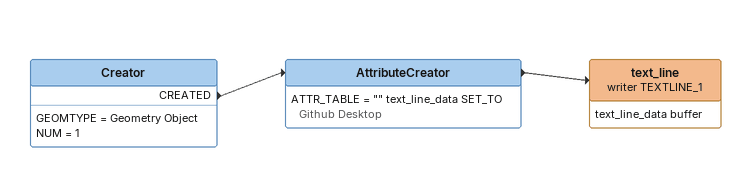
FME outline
Creator
    GEOMTYPE = Geometry Object
    NUM = 1
    CREATED -> AttributeCreator
AttributeCreator
    ATTR_TABLE = "" text_line_data SET_TO Github Desktop
    -> text_line (writer TEXTLINE_1)
text_line (writer TEXTLINE_1)
    attributes: text_line_data buffer
